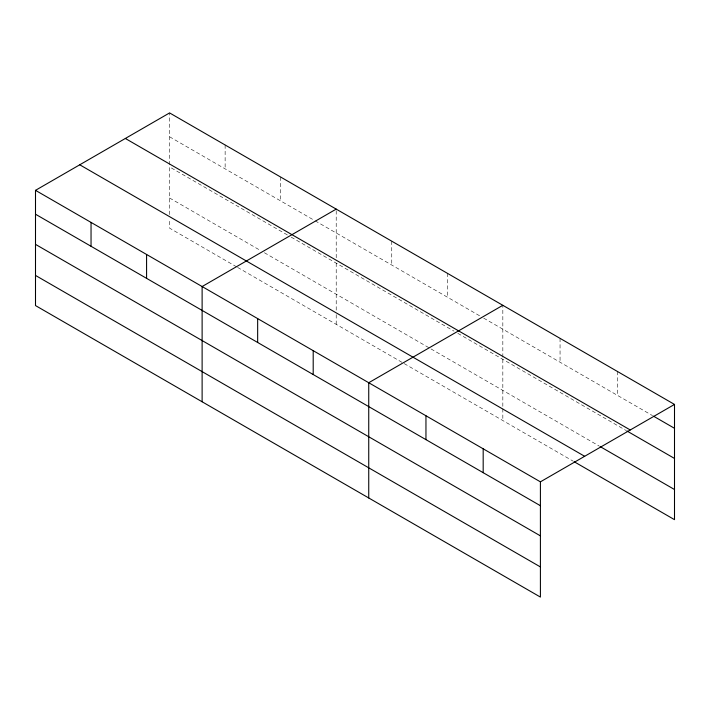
<?xml version="1.0" encoding="UTF-8"?>
<svg xmlns="http://www.w3.org/2000/svg" width="710" height="710" viewBox="0 0 710 710"><rect width="100%" height="100%" fill="white"/><g stroke="black" fill="none" stroke-linecap="round" stroke-linejoin="round"><path stroke-width="0.53" stroke-dasharray="3.55 2.66" d="M169.592 164.791L169.592 112.917M336.212 257.757L336.212 209.113M502.831 357.183L502.831 305.309M169.592 136.79L314.193 220.277M315.151 220.828L479.853 315.914M483.679 318.133L652.561 415.634M287.381 234.948L169.592 166.948L169.592 215.237M291.207 237.158L453.992 331.144M457.826 333.354L625.865 430.366M169.592 198.01L260.561 250.532M264.395 252.742L430.056 348.379M431.014 348.938L599.16 446.013M236.625 266.853L169.592 228.158L169.592 219.541M237.584 267.413L403.245 363.05M404.203 363.609L573.405 461.296M617.274 371.383L617.274 395.257M560.057 338.351L560.057 362.224M502.831 359.34L502.831 407.629M502.831 408.703L502.831 420.551M447.291 273.243L447.291 297.126M391.751 241.178L391.751 265.052M336.212 263.144L336.212 310.359M336.212 314.663L336.212 324.355M280.672 177.047L280.672 200.921M225.132 144.982L225.132 168.856"/><path stroke-width="1.06" d="M35.5 190.342L540.408 481.841L540.408 597.083L35.5 305.575L35.5 190.342L169.592 112.917L674.5 404.425L674.5 519.658L574.363 461.846M336.212 209.113L202.119 286.538L202.119 401.771M502.831 305.309L368.738 382.734L368.738 497.967M540.408 481.841L674.5 404.425M653.519 416.184L674.5 428.299M125.342 138.468L630.249 429.976M626.815 430.917L674.5 458.447M600.11 446.563L674.5 489.509M79.751 164.791L584.658 456.299M35.5 214.216L540.408 505.715M35.5 244.364L540.408 535.864M35.5 275.427L540.408 566.926M483.182 448.809L483.182 472.683M425.956 415.767L425.956 439.641M313.199 350.669L313.199 374.543M257.659 318.604L257.659 342.477M146.579 254.473L146.579 278.347M91.04 222.407L91.04 246.281"/></g></svg>
